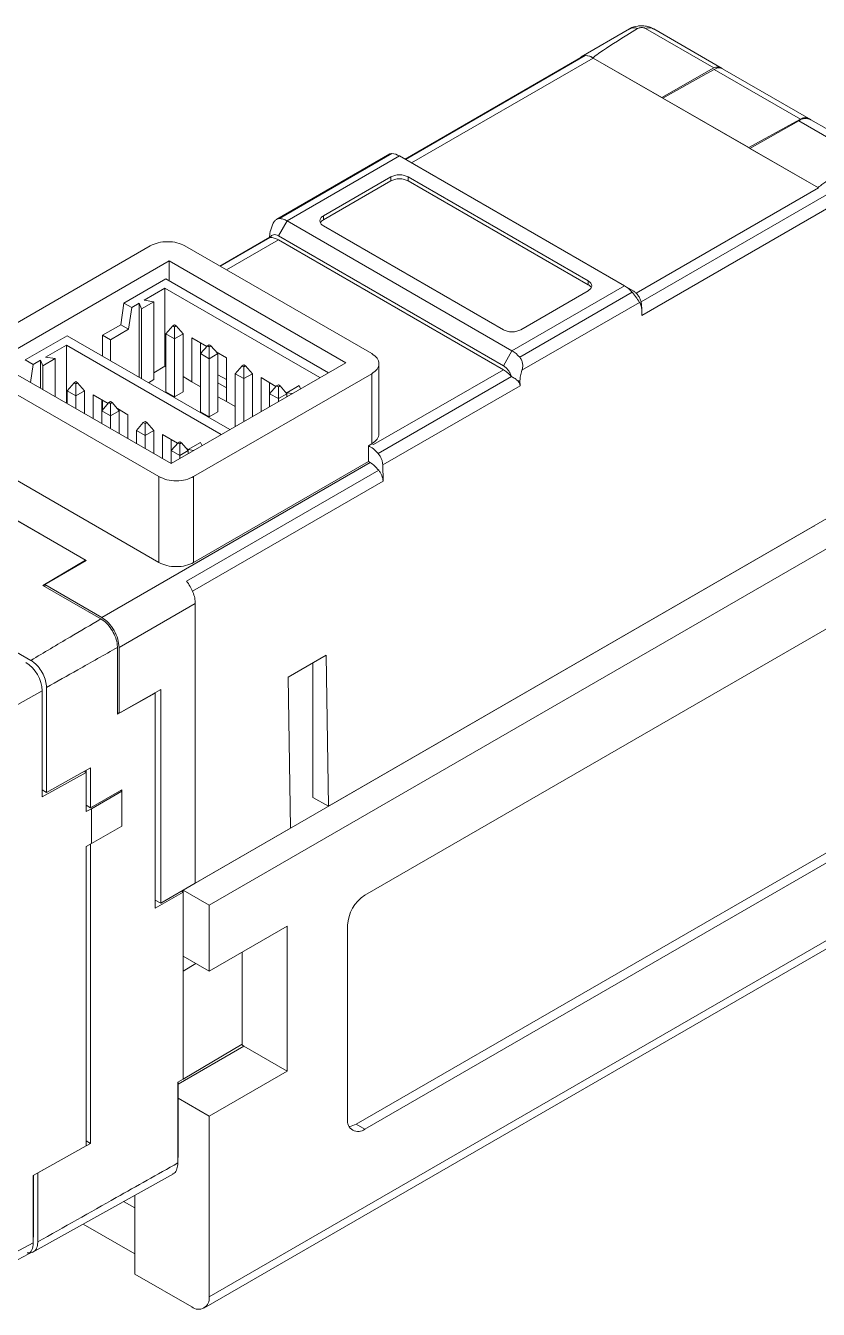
# Model space of a CAD drawing. Header units: inches. Extents: x 0.2 to 16.3, y 0.2 to 11.5.
# Drawn here: x 14.032 to 14.669, y 9.267 to 10.299 of the extents above; entities that cross this region are included whole.
import ezdxf

# ---------------------------------------------------------------- set-up
doc = ezdxf.new("R2010")
doc.units = ezdxf.units.IN
doc.header["$MEASUREMENT"] = 0

msp = doc.modelspace()

# ---------------------------------------------------------------- linework, layer by layer
at = {"color": 7, "linetype": 'Continuous', "lineweight": 18}
for p, q in [((14.5173, 10.2967), (14.4785, 10.2743)), ((14.5303, 10.2971), (14.5853, 10.2653)), ((14.537, 10.2967), (14.5919, 10.2649)), ((14.4802, 10.2747), (14.3369, 10.192)), ((14.6693, 10.1688), (14.4883, 10.2733)), ((14.5433, 10.2416), (14.4883, 10.2733)), ((14.5853, 10.2653), (14.5433, 10.2416)), ((14.579, 10.2607), (14.5855, 10.2642)), ((14.5855, 10.2642), (14.655, 10.2241)), ((14.5922, 10.2647), (14.6616, 10.2247)), ((14.5443, 10.241), (14.579, 10.2607)), ((14.6133, 10.2012), (14.5443, 10.241)), ((14.6535, 10.2228), (14.6143, 10.2006)), ((14.6486, 10.2205), (14.655, 10.2241)), ((14.7055, 10.1929), (14.6535, 10.2228)), ((14.6633, 10.2237), (14.6616, 10.2247)), ((14.6633, 10.2237), (14.7081, 10.1979)), ((14.6133, 10.2012), (14.6486, 10.2205)), ((14.3246, 10.1961), (14.2338, 10.1436)), ((14.2358, 10.1442), (14.3263, 10.1964)), ((14.242, 10.1423), (14.3324, 10.1946)), ((14.5134, 10.0901), (14.3324, 10.1946)), ((14.6693, 10.1688), (14.6143, 10.2006)), ((14.2712, 10.1463), (14.3255, 10.1777)), ((14.3255, 10.1745), (14.2712, 10.1431)), ((14.3255, 10.1745), (14.3255, 10.1777)), ((14.3394, 10.1777), (14.4842, 10.0941)), ((14.3394, 10.1745), (14.3394, 10.1777)), ((14.4842, 10.0909), (14.3394, 10.1745)), ((14.5268, 10.0773), (14.6758, 10.1632)), ((14.6795, 10.1541), (14.5273, 10.0662)), ((14.242, 10.1423), (14.235, 10.1303)), ((14.242, 10.1423), (14.4229, 10.0379)), ((14.2712, 10.1431), (14.2712, 10.1463)), ((14.2281, 10.1292), (14.1879, 10.106)), ((14.228, 10.1289), (14.228, 10.1299)), ((14.416, 10.0258), (14.235, 10.1303)), ((14.416, 10.0547), (14.2712, 10.1383)), ((13.9886, 10.0395), (14.132, 10.1222)), ((14.1598, 10.1222), (14.3102, 10.0355)), ((14.2285, 10.129), (14.2282, 10.1291)), ((14.416, 10.0226), (14.235, 10.1271)), ((14.0067, 10.029), (14.1473, 10.1102)), ((14.1473, 10.1102), (14.2893, 10.0282)), ((14.1473, 10.0941), (14.1473, 10.1102)), ((14.1108, 10.0762), (14.1445, 10.0957)), ((14.1271, 10.0784), (14.1438, 10.0881)), ((14.1438, 10.0881), (14.2684, 10.0162)), ((14.1438, 10.0881), (14.1438, 10.0254)), ((14.1445, 10.0957), (14.2754, 10.0202)), ((14.4229, 10.0379), (14.5134, 10.0901)), ((14.4842, 10.0909), (14.4842, 10.0941)), ((14.5204, 10.0861), (14.5134, 10.0901)), ((14.1271, 10.0784), (14.1348, 10.0773)), ((14.5196, 10.0849), (14.4291, 10.0326)), ((14.4842, 10.0861), (14.4299, 10.0547)), ((14.1108, 10.0762), (14.1083, 10.0588)), ((14.1171, 10.0726), (14.1108, 10.0762)), ((14.1171, 10.0726), (14.1146, 10.0551)), ((14.1171, 10.0726), (14.123, 10.076)), ((14.125, 10.0716), (14.123, 10.076)), ((14.123, 10.0166), (14.123, 10.076)), ((14.1348, 10.0773), (14.125, 10.0716)), ((14.125, 10.0154), (14.125, 10.0716)), ((14.1348, 10.0146), (14.1348, 10.0773)), ((14.5255, 10.0767), (14.4309, 10.0222)), ((14.5273, 10.0703), (14.5273, 10.0714)), ((14.5273, 10.0662), (14.5273, 10.0703)), ((14.0937, 10.0503), (14.1083, 10.0588)), ((14.1083, 10.0588), (14.1146, 10.0551)), ((14.1445, 10.0515), (14.1501, 10.058)), ((14.1515, 10.0588), (14.1501, 10.058)), ((14.1501, 10.058), (14.1515, 10.0571)), ((14.1529, 10.058), (14.1515, 10.0588)), ((14.1515, 10.0571), (14.1529, 10.058)), ((14.1515, 10.0475), (14.1515, 10.0571)), ((14.1529, 10.058), (14.1584, 10.0515)), ((14.0314, 10.0304), (14.0652, 10.0499)), ((14.0652, 10.0499), (14.196, 9.9744)), ((14.0937, 10.0503), (14.0937, 10.0334)), ((14.0937, 10.0503), (14.1, 10.0467)), ((14.1, 10.0467), (14.1146, 10.0551)), ((14.1, 10.0467), (14.1, 10.0298)), ((14.1515, 10.0475), (14.1445, 10.0515)), ((14.1445, 10.0515), (14.1445, 10.0049)), ((14.1584, 10.0515), (14.1515, 10.0475)), ((14.1515, 10.0475), (14.1515, 10.0009)), ((14.1584, 10.0515), (14.1584, 10.0049)), ((14.1775, 10.0413), (14.1654, 10.0483)), ((14.1654, 10.0483), (14.1654, 10.0129)), ((14.0478, 10.0326), (14.0645, 10.0423)), ((14.0645, 10.0423), (14.1891, 9.9704)), ((14.0645, 10.0423), (14.0645, 9.9957)), ((14.1724, 10.0443), (14.1724, 10.0355)), ((14.1779, 10.0419), (14.1724, 10.0355)), ((14.1793, 10.0427), (14.1779, 10.0419)), ((14.1779, 10.0419), (14.1793, 10.0411)), ((14.1807, 10.0419), (14.1793, 10.0427)), ((14.1793, 10.0411), (14.1807, 10.0419)), ((14.1793, 10.0314), (14.1793, 10.0411)), ((14.1863, 10.0355), (14.1807, 10.0419)), ((14.1932, 10.0322), (14.1849, 10.0371)), ((14.4229, 10.0379), (14.416, 10.0258)), ((14.1487, 9.9471), (14.0067, 10.029)), ((14.0377, 10.0268), (14.0314, 10.0304)), ((14.0377, 10.0268), (14.0357, 10.0123)), ((14.0377, 10.0268), (14.0436, 10.0302)), ((14.0457, 10.0258), (14.0436, 10.0302)), ((14.0436, 10.0077), (14.0436, 10.0302)), ((14.0555, 10.0315), (14.0457, 10.0258)), ((14.0478, 10.0326), (14.0555, 10.0315)), ((14.0555, 10.0009), (14.0555, 10.0315)), ((14.2893, 10.0282), (14.1487, 9.9471)), ((14.1793, 10.0314), (14.1724, 10.0355)), ((14.1724, 10.0355), (14.1724, 9.9888)), ((14.1863, 10.0355), (14.1793, 10.0314)), ((14.1793, 10.0314), (14.1793, 9.9848)), ((14.1863, 10.0355), (14.1863, 9.9888)), ((14.1932, 9.9969), (14.1932, 10.0322)), ((14.2072, 10.0266), (14.2058, 10.0258)), ((14.2086, 10.0258), (14.2072, 10.0266)), ((14.3159, 9.9707), (14.3159, 10.0274)), ((14.139, 9.9366), (13.9886, 10.0234)), ((14.0457, 10.0065), (14.0457, 10.0258)), ((14.1348, 10.0202), (14.1438, 10.0254)), ((14.1438, 10.0254), (14.1445, 10.025)), ((14.1584, 10.017), (14.1654, 10.0129)), ((14.3102, 10.0194), (14.1668, 9.9366)), ((14.1863, 10.0186), (14.1932, 10.0146)), ((14.2002, 10.0194), (14.2058, 10.0258)), ((14.2072, 10.0154), (14.2002, 10.0194)), ((14.2002, 10.0194), (14.2002, 9.9768)), ((14.2058, 10.0258), (14.2072, 10.025)), ((14.2072, 10.025), (14.2086, 10.0258)), ((14.2072, 10.025), (14.2072, 10.0154)), ((14.2141, 10.0194), (14.2072, 10.0154)), ((14.2086, 10.0258), (14.2141, 10.0194)), ((14.2141, 10.0194), (14.2141, 9.9848)), ((14.2331, 10.0092), (14.2211, 10.0162)), ((14.2211, 10.0162), (14.2211, 9.9888)), ((14.3102, 9.9631), (14.3102, 10.0194)), ((14.3116, 9.9623), (14.416, 10.0226)), ((14.4225, 10.017), (14.3153, 9.9551)), ((14.0652, 10.0057), (14.0708, 10.0121)), ((14.0721, 10.0017), (14.0652, 10.0057)), ((14.0652, 10.0057), (14.0652, 9.9953)), ((14.0721, 10.013), (14.0708, 10.0121)), ((14.0708, 10.0121), (14.0721, 10.0113)), ((14.0735, 10.0121), (14.0721, 10.013)), ((14.0721, 10.0113), (14.0735, 10.0121)), ((14.0721, 10.0017), (14.0721, 10.0113)), ((14.0791, 10.0057), (14.0721, 10.0017)), ((14.0735, 10.0121), (14.0791, 10.0057)), ((14.0791, 10.0057), (14.0791, 9.9872)), ((14.1348, 10.0146), (14.1306, 10.0121)), ((14.1654, 10.0129), (14.1724, 10.0089)), ((14.1932, 10.0081), (14.1863, 10.0121)), ((14.2072, 10.0154), (14.2072, 9.9808)), ((14.228, 10.0121), (14.228, 10.0033)), ((14.228, 10.0033), (14.2336, 10.0097)), ((14.235, 10.0105), (14.2336, 10.0097)), ((14.2336, 10.0097), (14.235, 10.0089)), ((14.2364, 10.0097), (14.235, 10.0105)), ((14.235, 10.0089), (14.2364, 10.0097)), ((14.235, 9.9993), (14.235, 10.0089)), ((14.2364, 10.0097), (14.2419, 10.0033)), ((14.2517, 10.0098), (14.2419, 10.0041)), ((14.2529, 10.0072), (14.2517, 10.0098)), ((14.4294, 10.0097), (14.319, 9.946)), ((14.4293, 10.0137), (14.4274, 10.0137)), ((14.4293, 10.0137), (14.4294, 10.0097)), ((14.0721, 10.0017), (14.0721, 9.9913)), ((14.0981, 9.9955), (14.0861, 10.0025)), ((14.0861, 10.0025), (14.0861, 9.9832)), ((14.093, 9.9985), (14.093, 9.9896)), ((14.0986, 9.9961), (14.093, 9.9896)), ((14.0937, 9.9981), (14.0937, 9.9905)), ((14.1, 9.9969), (14.0986, 9.9961)), ((14.0986, 9.9961), (14.1, 9.9953)), ((14.1014, 9.9961), (14.1, 9.9969)), ((14.1, 9.9953), (14.1014, 9.9961)), ((14.1, 9.9856), (14.1, 9.9953)), ((14.1069, 9.9896), (14.1014, 9.9961)), ((14.1445, 10.0049), (14.1515, 10.0009)), ((14.1515, 10.0009), (14.1584, 10.0049)), ((14.1863, 10.0009), (14.1932, 9.9969)), ((14.1932, 9.9969), (14.2002, 9.9929)), ((14.235, 9.9993), (14.228, 10.0033)), ((14.228, 10.0033), (14.228, 9.9929)), ((14.2419, 10.0033), (14.235, 9.9993)), ((14.235, 9.9993), (14.235, 9.9969)), ((14.242, 10.0041), (14.2406, 10.0049)), ((14.2419, 10.0041), (14.2463, 10.0034)), ((14.2419, 10.0009), (14.2419, 10.0041)), ((14.093, 9.9937), (14.0937, 9.9941)), ((14.1, 9.9856), (14.093, 9.9896)), ((14.093, 9.9896), (14.093, 9.9792)), ((14.1069, 9.9896), (14.1, 9.9856)), ((14.1, 9.9856), (14.1, 9.9752)), ((14.1139, 9.9864), (14.1056, 9.9913)), ((14.1069, 9.9896), (14.1069, 9.9712)), ((14.1139, 9.9672), (14.1139, 9.9864)), ((14.1724, 9.9888), (14.1793, 9.9848)), ((14.1793, 9.9848), (14.1863, 9.9888)), ((14.1209, 9.9736), (14.1264, 9.98)), ((14.1278, 9.9808), (14.1264, 9.98)), ((14.1264, 9.98), (14.1278, 9.9792)), ((14.1292, 9.98), (14.1278, 9.9808)), ((14.1278, 9.9792), (14.1292, 9.98)), ((14.1278, 9.9792), (14.1278, 9.9696)), ((14.1292, 9.98), (14.1348, 9.9736)), ((14.1278, 9.9696), (14.1209, 9.9736)), ((14.1209, 9.9736), (14.1209, 9.9631)), ((14.1348, 9.9736), (14.1278, 9.9696)), ((14.1278, 9.9696), (14.1278, 9.9591)), ((14.1348, 9.9736), (14.1348, 9.9551)), ((14.1538, 9.9634), (14.1417, 9.9704)), ((14.1417, 9.9704), (14.1417, 9.9511)), ((14.1487, 9.9663), (14.1487, 9.9575)), ((14.1487, 9.9575), (14.1543, 9.9639)), ((14.1557, 9.9647), (14.1543, 9.9639)), ((14.1543, 9.9639), (14.1557, 9.9631)), ((14.1571, 9.9639), (14.1557, 9.9647)), ((14.1557, 9.9631), (14.1571, 9.9639)), ((14.1571, 9.9639), (14.1626, 9.9575)), ((14.1724, 9.964), (14.1626, 9.9583)), ((14.1736, 9.9614), (14.1724, 9.964)), ((14.139, 9.8675), (13.9886, 9.9543)), ((14.1557, 9.9535), (14.1487, 9.9575)), ((14.1487, 9.9575), (14.1487, 9.9471)), ((14.1557, 9.9535), (14.1557, 9.9631)), ((14.1626, 9.9575), (14.1557, 9.9535)), ((14.1626, 9.9583), (14.1612, 9.9591)), ((14.1626, 9.9583), (14.167, 9.9576)), ((14.1626, 9.9551), (14.1626, 9.9583)), ((14.3074, 9.9614), (14.3102, 9.9631)), ((14.3074, 9.9487), (14.3074, 9.9614)), ((14.3102, 9.9631), (14.3116, 9.9623)), ((14.093, 9.8233), (14.3088, 9.9479)), ((14.1557, 9.9535), (14.1557, 9.9511)), ((14.3074, 9.9487), (14.1668, 9.8675)), ((14.3088, 9.9479), (14.3074, 9.9487)), ((14.319, 9.946), (14.3192, 9.9329)), ((14.139, 9.8675), (14.139, 9.9366)), ((14.3157, 9.9418), (14.1612, 9.8526)), ((14.1668, 9.9366), (14.1668, 9.8675)), ((14.1793, 9.5918), (14.7806, 9.9389)), ((13.9872, 9.9229), (14.0805, 9.8691)), ((14.0798, 9.8693), (13.9893, 9.9215)), ((14.2754, 9.6714), (14.6832, 9.9068)), ((14.1584, 9.6039), (14.6651, 9.8964)), ((14.6651, 9.8964), (14.6664, 9.8971)), ((14.0457, 9.8491), (14.0798, 9.8693)), ((14.0805, 9.8691), (14.0471, 9.8498)), ((14.0798, 9.8687), (14.0798, 9.8693)), ((14.0923, 9.8222), (14.0457, 9.8491)), ((14.0471, 9.8498), (14.0471, 9.8483)), ((14.0471, 9.8498), (14.093, 9.8233)), ((14.1069, 9.7992), (14.1682, 9.8346)), ((14.1682, 9.6095), (14.1682, 9.8346)), ((15.1398, 9.8312), (14.1793, 9.2768)), ((14.718, 9.8385), (14.3046, 9.5998)), ((14.1752, 9.2678), (15.1357, 9.8222)), ((14.036, 9.7888), (13.9942, 9.8129)), ((14.1056, 9.7454), (14.1056, 9.7992)), ((14.1069, 9.7462), (14.1069, 9.7992)), ((14.2429, 9.7753), (14.2735, 9.793)), ((14.2735, 9.793), (14.2754, 9.6714)), ((14.2628, 9.6786), (14.2628, 9.7868)), ((14.2447, 9.6537), (14.2429, 9.7753)), ((14.045, 9.7642), (14.0188, 9.7496)), ((14.045, 9.679), (14.045, 9.7642)), ((14.0485, 9.6826), (14.0485, 9.767)), ((14.1359, 9.7624), (14.1056, 9.7454)), ((14.1069, 9.7462), (14.1404, 9.7654)), ((14.1355, 9.7626), (14.1359, 9.7624)), ((14.1359, 9.5896), (14.1359, 9.7624)), ((14.136, 9.6386), (14.136, 9.7629)), ((14.1404, 9.7654), (14.1404, 9.5935)), ((14.1056, 9.7469), (14.1069, 9.7462)), ((14.0804, 9.6987), (14.045, 9.679)), ((14.0485, 9.6826), (14.0838, 9.7024)), ((14.0788, 9.6997), (14.0804, 9.6987)), ((14.0804, 9.6671), (14.0804, 9.6987)), ((14.0805, 9.7006), (14.0805, 9.6719)), ((14.0838, 9.7024), (14.0838, 9.6703)), ((14.045, 9.6846), (14.0485, 9.6826)), ((14.0838, 9.6703), (14.1091, 9.6846)), ((14.109, 9.6835), (14.0847, 9.6695)), ((14.109, 9.6835), (14.1081, 9.684)), ((14.109, 9.6555), (14.109, 9.6835)), ((14.1091, 9.6846), (14.1091, 9.656)), ((14.2754, 9.6714), (14.2628, 9.6786)), ((14.0805, 9.6719), (14.0804, 9.6718)), ((14.0804, 9.6671), (14.0847, 9.6695)), ((14.0805, 9.6722), (14.0838, 9.6703)), ((14.0847, 9.6415), (14.0847, 9.6695)), ((14.0847, 9.6415), (14.109, 9.6555)), ((14.1091, 9.656), (14.109, 9.6559)), ((14.109, 9.656), (14.1091, 9.656)), ((14.2976, 9.4158), (14.711, 9.6544)), ((14.1682, 9.6095), (14.2447, 9.6537)), ((14.3046, 9.4118), (14.718, 9.6504)), ((14.0847, 9.6415), (14.0804, 9.6391)), ((14.0804, 9.3982), (14.0804, 9.6391)), ((14.0805, 9.6391), (14.0805, 9.403)), ((14.0838, 9.641), (14.0838, 9.4003)), ((14.1359, 9.6385), (14.136, 9.6386)), ((14.136, 9.6177), (14.1359, 9.6177)), ((14.136, 9.5944), (14.136, 9.6177)), ((14.1682, 9.6095), (14.1404, 9.5935)), ((14.1584, 9.6023), (14.1571, 9.6031)), ((14.1584, 9.5942), (14.1584, 9.6039)), ((14.1584, 9.6039), (14.1793, 9.5918)), ((14.1584, 9.6023), (14.1359, 9.5896)), ((14.136, 9.5944), (14.1359, 9.5944)), ((14.136, 9.596), (14.1404, 9.5935)), ((14.1584, 9.5388), (14.1584, 9.6023)), ((14.1793, 9.5388), (14.1793, 9.5918)), ((14.242, 9.5749), (14.1793, 9.5388)), ((14.242, 9.5749), (14.242, 9.4584)), ((14.2907, 9.5757), (14.2907, 9.4198)), ((14.2059, 9.5541), (14.2059, 9.4801)), ((14.1793, 9.5388), (14.1584, 9.5508)), ((14.1687, 9.5449), (14.1584, 9.5388)), ((14.1584, 9.452), (14.1584, 9.5388)), ((14.1584, 9.452), (14.2059, 9.4801)), ((14.2053, 9.4797), (14.2072, 9.4785)), ((14.242, 9.4584), (14.2072, 9.4785)), ((14.1793, 9.4222), (14.242, 9.4584)), ((14.1542, 9.4496), (14.1584, 9.452)), ((14.1542, 9.3845), (14.1542, 9.4496)), ((14.1543, 9.3893), (14.1543, 9.4496)), ((14.1543, 9.4367), (14.1793, 9.4222)), ((14.1793, 9.2768), (14.1793, 9.4222)), ((14.2976, 9.4158), (14.3046, 9.4118)), ((14.0379, 9.3745), (14.0804, 9.3982)), ((14.0805, 9.403), (14.0804, 9.4029)), ((14.0804, 9.4022), (14.0838, 9.4003)), ((14.0804, 9.3984), (14.0838, 9.4003)), ((14.1543, 9.3893), (14.1542, 9.3882)), ((14.037, 9.3125), (14.1507, 9.3758)), ((14.0415, 9.3765), (14.0464, 9.3793)), ((14.0415, 9.3765), (14.0415, 9.321)), ((14.0415, 9.3765), (14.0415, 9.3765)), ((14.0379, 9.3202), (14.0379, 9.3745)), ((14.038, 9.3249), (14.038, 9.3746)), ((14.1195, 9.2952), (14.1195, 9.3584)), ((14.1195, 9.3483), (14.1105, 9.3534)), ((14.1195, 9.3113), (14.0779, 9.3353)), ((14.0124, 9.3065), (14.0379, 9.3202)), ((14.0081, 9.2974), (14.0337, 9.3111)), ((14.1654, 9.2687), (14.1195, 9.2952))]:
    msp.add_line(p, q, dxfattribs=at)
at = {"color": 8, "linetype": 'Continuous', "lineweight": 18}
for p, q in [((14.3373, 10.1917), (14.4818, 10.2752)), ((14.3422, 10.1889), (14.4883, 10.2733)), ((14.6486, 10.22), (14.6486, 10.2205)), ((14.5227, 10.0842), (14.6693, 10.1688)), ((14.1884, 10.1058), (14.2285, 10.1289)), ((14.1933, 10.1029), (14.235, 10.1271)), ((14.3192, 9.9329), (14.166, 9.8444)), ((14.1543, 9.4479), (14.2072, 9.4785)), ((14.1542, 9.3893), (14.1543, 9.3893)), ((14.038, 9.3249), (14.0379, 9.3249))]:
    msp.add_line(p, q, dxfattribs=at)
at = {"color": 7, "linetype": 'Continuous', "lineweight": 18, "flags": 128}
msp.add_lwpolyline([(14.0804, 9.5979), (14.0804, 9.5942), (14.0804, 9.5939)], dxfattribs=at)
at = {"color": 8, "linetype": 'Continuous', "lineweight": 18}
msp.add_arc((14.5211, 10.2892), 0.00835, 69.2973, 117.3726, dxfattribs=at)
at = {"color": 7, "linetype": 'Continuous', "lineweight": 18}
for centre, radius, start, end in [((14.5331, 10.2893), 0.0083, 62.523, 110.0342), ((14.4828, 10.2665), 0.00876, 51.0308, 134.7628), ((14.4819, 10.2717), 0.0035, 91.0947, 119.6983), ((14.4817, 10.2627), 0.0125, 58.0026, 89.593), ((14.5881, 10.2576), 0.0083, 62.523, 110.0342), ((14.6592, 10.2148), 0.00983, 65.5492, 125.0836), ((14.3257, 10.1837), 0.0127, 58.2469, 87.569), ((14.4102, 10.0166), 0.0248, 40.3639, 59.1012), ((14.0163, 9.7629), 0.0288, 2.6055, 57.3945), ((14.3209, 9.5743), 0.0303, 122.6055, 177.3945), ((14.2992, 9.4184), 0.0086, 170.786, 309.2033), ((14.291, 9.4264), 0.0125, 274.2956, 302.1014), ((14.1708, 9.2754), 0.0086, 230.7967, 9.214)]:
    msp.add_arc(centre, radius, start, end, dxfattribs=at)
for centre, major_axis, ratio, start_param, end_param in [((16.0833, 11.178), (1.5951, 0.9047), 0.007557, 2.925079, 3.146034), ((16.2643, 11.0735), (1.5951, 0.9047), 0.007557, 2.923758, 3.146034), ((14.024, 9.3283), (-0.0098, 0.0171), 0.577206, 3.124143, 3.92692)]:
    msp.add_ellipse(centre, major_axis=major_axis, ratio=ratio, start_param=start_param, end_param=end_param, dxfattribs=at)
for points, knots in [([(14.524, 10.299), (14.5219, 10.2986), (14.5195, 10.2981), (14.5175, 10.2968), (14.5173, 10.2966)], [0, 0, 0, 0, 0.877304, 1, 1, 1, 1]), ([(14.5368, 10.2965), (14.5362, 10.2969), (14.5345, 10.2981), (14.5311, 10.299), (14.5273, 10.2994), (14.5249, 10.2992), (14.524, 10.299)], [0, 0, 0, 0, 0.156663, 0.458815, 0.779451, 1, 1, 1, 1]), ([(14.5241, 10.2971), (14.5244, 10.2972), (14.5252, 10.2976), (14.5266, 10.2978), (14.528, 10.2978), (14.5293, 10.2976), (14.53, 10.2972), (14.5303, 10.2971)], [0, 0, 0, 0, 0.209529, 0.419059, 0.628588, 0.838117, 1, 1, 1, 1]), ([(14.5855, 10.2642), (14.5869, 10.2648), (14.5894, 10.2659), (14.5914, 10.2651), (14.5922, 10.2647)], [0, 0, 0, 0, 0.557682, 1, 1, 1, 1]), ([(14.6616, 10.2247), (14.6605, 10.2251), (14.6586, 10.2258), (14.6561, 10.2246), (14.655, 10.2241)], [0, 0, 0, 0, 0.557681, 1, 1, 1, 1]), ([(14.3263, 10.1964), (14.3256, 10.1964), (14.3249, 10.1964), (14.3247, 10.1961), (14.3246, 10.1961)], [0, 0, 0, 0, 0.94471, 1, 1, 1, 1]), ([(14.2358, 10.1442), (14.2351, 10.1441), (14.2339, 10.1439), (14.2321, 10.1423), (14.2307, 10.1403), (14.2301, 10.1388), (14.2299, 10.1382)], [0, 0, 0, 0, 0.270501, 0.540639, 0.820445, 1, 1, 1, 1]), ([(14.2712, 10.1431), (14.2703, 10.1426), (14.2692, 10.1418), (14.2689, 10.1409), (14.2689, 10.1407)], [0, 0, 0, 0, 0.793162, 1, 1, 1, 1]), ([(14.2299, 10.1382), (14.2292, 10.1362), (14.2282, 10.1333), (14.2281, 10.1307), (14.228, 10.1299)], [0, 0, 0, 0, 0.715699, 1, 1, 1, 1]), ([(14.235, 10.1303), (14.2343, 10.1306), (14.2329, 10.1313), (14.231, 10.1313), (14.2295, 10.1306), (14.2288, 10.1295), (14.2285, 10.1289)], [0, 0, 0, 0, 0.249883, 0.499844, 0.749883, 1, 1, 1, 1]), ([(14.4863, 10.089), (14.4863, 10.089), (14.4861, 10.0898), (14.4851, 10.0903), (14.4842, 10.0909)], [0, 0, 0, 0, 0.028271, 1, 1, 1, 1]), ([(14.5134, 10.0901), (14.5145, 10.0894), (14.5166, 10.088), (14.5186, 10.0859), (14.5196, 10.0849)], [0, 0, 0, 0, 0.500008, 1, 1, 1, 1]), ([(14.5255, 10.0767), (14.5251, 10.0773), (14.5244, 10.0785), (14.5229, 10.0806), (14.5213, 10.0828), (14.5201, 10.0842), (14.5196, 10.0849)], [0, 0, 0, 0, 0.268398, 0.522178, 0.764747, 1, 1, 1, 1]), ([(14.5204, 10.0861), (14.521, 10.0856), (14.5224, 10.0847), (14.5243, 10.0825), (14.5259, 10.08), (14.5265, 10.0782), (14.5268, 10.0773)], [0, 0, 0, 0, 0.249883, 0.499844, 0.749883, 1, 1, 1, 1]), ([(14.5273, 10.0703), (14.5272, 10.0715), (14.527, 10.074), (14.526, 10.0758), (14.5255, 10.0767)], [0, 0, 0, 0, 0.479315, 1, 1, 1, 1]), ([(14.5273, 10.0714), (14.5273, 10.0722), (14.5272, 10.0743), (14.527, 10.0761), (14.5268, 10.0773)], [0, 0, 0, 0, 0.395708, 1, 1, 1, 1]), ([(14.4309, 10.0222), (14.4312, 10.0231), (14.4317, 10.025), (14.4315, 10.0279), (14.4306, 10.0305), (14.4296, 10.0319), (14.4291, 10.0326)], [0, 0, 0, 0, 0.268331, 0.522065, 0.764688, 1, 1, 1, 1]), ([(14.416, 10.0258), (14.4167, 10.0253), (14.418, 10.0244), (14.4199, 10.0222), (14.4215, 10.0197), (14.4221, 10.0179), (14.4225, 10.017)], [0, 0, 0, 0, 0.249826, 0.499768, 0.749826, 1, 1, 1, 1]), ([(14.4274, 10.0137), (14.4268, 10.0143), (14.4253, 10.0156), (14.4235, 10.0165), (14.4225, 10.017)], [0, 0, 0, 0, 0.453789, 1, 1, 1, 1]), ([(14.4309, 10.0222), (14.4304, 10.0206), (14.4295, 10.0177), (14.4294, 10.015), (14.4293, 10.0137)], [0, 0, 0, 0, 0.523313, 1, 1, 1, 1]), ([(14.4294, 10.0097), (14.4293, 10.0104), (14.4291, 10.0119), (14.428, 10.0131), (14.4274, 10.0137)], [0, 0, 0, 0, 0.478115, 1, 1, 1, 1]), ([(14.036, 9.7888), (14.0465, 9.7951), (14.0652, 9.8062), (14.0841, 9.8173), (14.0923, 9.8222)], [0, 0, 0, 0, 0.560004, 1, 1, 1, 1]), ([(14.0923, 9.8222), (14.0938, 9.8211), (14.0968, 9.8191), (14.1008, 9.8141), (14.1038, 9.8085), (14.1054, 9.8033), (14.1055, 9.8003), (14.1056, 9.7992)], [0, 0, 0, 0, 0.214702, 0.429406, 0.644091, 0.858768, 1, 1, 1, 1]), ([(14.1056, 9.7992), (14.095, 9.7932), (14.0759, 9.7825), (14.0569, 9.7717), (14.0485, 9.767)], [0, 0, 0, 0, 0.560005, 1, 1, 1, 1]), ([(14.0485, 9.767), (14.0484, 9.7687), (14.0481, 9.7722), (14.046, 9.7778), (14.0428, 9.7829), (14.0392, 9.7867), (14.0369, 9.7882), (14.036, 9.7888)], [0, 0, 0, 0, 0.214702, 0.429404, 0.644089, 0.858766, 1, 1, 1, 1]), ([(14.0415, 9.321), (14.0625, 9.3329), (14.1001, 9.3541), (14.1377, 9.3752), (14.1542, 9.3845)], [0, 0, 0, 0, 0.560004, 1, 1, 1, 1]), ([(14.1542, 9.3845), (14.1541, 9.3828), (14.1537, 9.3795), (14.152, 9.3765), (14.1504, 9.3759), (14.1499, 9.3757)], [0, 0, 0, 0, 0.422928, 0.845857, 1, 1, 1, 1]), ([(14.0331, 9.3122), (14.0344, 9.3122), (14.037, 9.3121), (14.0398, 9.3142), (14.0413, 9.3174), (14.0414, 9.32), (14.0415, 9.321)], [0, 0, 0, 0, 0.273402, 0.546782, 0.820153, 1, 1, 1, 1])]:
    msp.add_open_spline(points, degree=3, knots=knots, dxfattribs=at)
for points in [[(14.3255, 10.1777), (14.3265, 10.1781), (14.3285, 10.1791), (14.3324, 10.1795), (14.3363, 10.1791), (14.3384, 10.1781), (14.3394, 10.1777)], [(14.3394, 10.1745), (14.3384, 10.1749), (14.3363, 10.1759), (14.3324, 10.1763), (14.3285, 10.1759), (14.3265, 10.1749), (14.3255, 10.1745)], [(14.2358, 10.1442), (14.2368, 10.1441), (14.2388, 10.144), (14.2409, 10.1429), (14.242, 10.1423)], [(14.2712, 10.1383), (14.2704, 10.1389), (14.2688, 10.1401), (14.2681, 10.1423), (14.2688, 10.1446), (14.2704, 10.1458), (14.2712, 10.1463)], [(14.132, 10.1222), (14.134, 10.1232), (14.1381, 10.125), (14.1459, 10.1258), (14.1537, 10.125), (14.1578, 10.1232), (14.1598, 10.1222)], [(14.2285, 10.1289), (14.2296, 10.1289), (14.2316, 10.1288), (14.2339, 10.1276), (14.235, 10.1271)], [(14.4842, 10.0941), (14.485, 10.0935), (14.4866, 10.0923), (14.4873, 10.0901), (14.4866, 10.0878), (14.485, 10.0867), (14.4842, 10.0861)], [(14.4299, 10.0547), (14.4289, 10.0543), (14.4268, 10.0533), (14.4229, 10.0529), (14.419, 10.0533), (14.417, 10.0543), (14.416, 10.0547)], [(14.3102, 10.0194), (14.3118, 10.0206), (14.315, 10.0229), (14.3164, 10.0274), (14.315, 10.0319), (14.3118, 10.0343), (14.3102, 10.0355)], [(14.416, 10.0226), (14.4171, 10.0219), (14.4193, 10.0204), (14.4214, 10.0181), (14.4225, 10.017)], [(14.3102, 9.9631), (14.3118, 9.9643), (14.3151, 9.9666), (14.3157, 9.9696), (14.3159, 9.9711)], [(14.3074, 9.9614), (14.3088, 9.9607), (14.3115, 9.9592), (14.314, 9.9565), (14.3153, 9.9551)], [(14.3153, 9.9551), (14.3158, 9.9544), (14.3169, 9.953), (14.318, 9.9507), (14.3188, 9.9482), (14.3189, 9.9467), (14.319, 9.946)], [(14.3157, 9.9418), (14.3146, 9.943), (14.3124, 9.9455), (14.31, 9.9471), (14.3088, 9.9479)], [(14.139, 9.9366), (14.141, 9.9357), (14.1451, 9.9338), (14.1529, 9.933), (14.1607, 9.9338), (14.1648, 9.9357), (14.1668, 9.9366)], [(14.3192, 9.9329), (14.3191, 9.9336), (14.319, 9.9351), (14.3183, 9.9374), (14.3172, 9.9397), (14.3162, 9.9411), (14.3157, 9.9418)], [(14.139, 9.8675), (14.141, 9.8666), (14.1451, 9.8647), (14.1529, 9.8639), (14.1607, 9.8647), (14.1648, 9.8666), (14.1668, 9.8675)], [(14.1682, 9.8346), (14.1681, 9.836), (14.1679, 9.8389), (14.1664, 9.8437), (14.1642, 9.8484), (14.1622, 9.8512), (14.1612, 9.8526)], [(14.093, 9.8233), (14.0948, 9.822), (14.0985, 9.8194), (14.1031, 9.813), (14.1063, 9.8059), (14.1067, 9.8014), (14.1069, 9.7992)]]:
    msp.add_open_spline(points, degree=3, dxfattribs=at)

doc.saveas('drawing.dxf')
